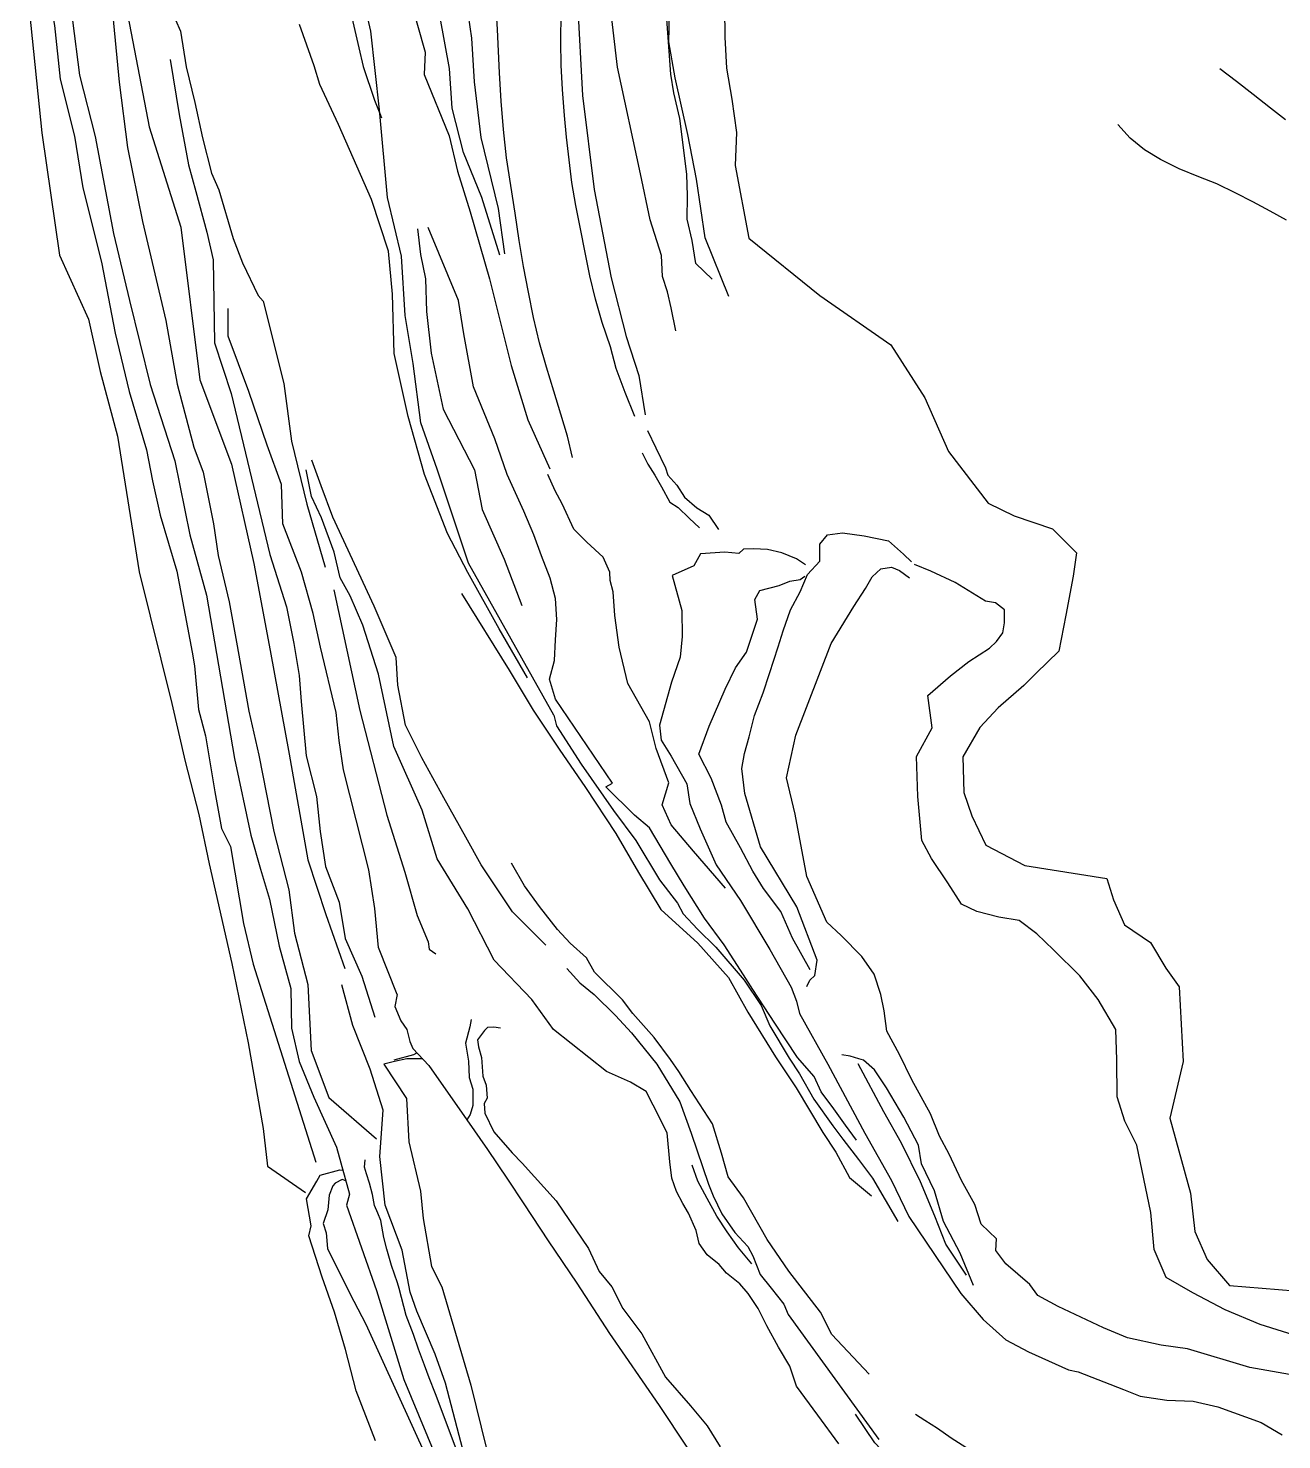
# Model space of a CAD drawing. Extents: x 73536 to 75854, y 478530 to 482386.
# Drawn here: x 73547.9 to 73895.9, y 478827.8 to 479219.6 of the extents above; entities that cross this region are included whole.
import ezdxf

# ---------------------------------------------------------------- set-up
doc = ezdxf.new("R2010")
doc.units = 0

msp = doc.modelspace()

# ---------------------------------------------------------------- linework, layer by layer
at = {"layer": 'TOPO_250913', "color": 30}
msp.add_line((73645.549, 479195.906, 1641.638), (73646.021, 479194.698, 1641.617), dxfattribs=at)
msp.add_line((73645.549, 479195.906, 1641.638), (73646.021, 479194.698, 1641.617), dxfattribs=at)
for points in [[(73650.737, 479659.645, 1642.89), (73640.558, 479634.712, 1641.714), (73635.119, 479605.969, 1643.443), (73630.736, 479581.926, 1643.689), (73624.138, 479546.977, 1644.597), (73622.296, 479530.895, 1643.564), (73619.836, 479503.357, 1643.56), (73617.63, 479487.427, 1641.79), (73616.716, 479454.431, 1641.901), (73615.58, 479431.978, 1643.246), (73612.328, 479400.643, 1642.82), (73611.282, 479373.282, 1643.09), (73614.222, 479358.073, 1640.861), (73614.548, 479345.508, 1640.715), (73616.987, 479327.777, 1641.22), (73618.178, 479306.072, 1642.602), (73618.969, 479293.34, 1643.501), (73622.048, 479284.307, 1643.165), (73630.375, 479253.805, 1642.272), (73634.404, 479237.075, 1642.546), (73639.651, 479214.156, 1641.423), (73640.906, 479208.941, 1642.122), (73644.074, 479199.675, 1641.702), (73645.549, 479195.906, 1641.638)], [(73727.71, 479135.639, 1590.959), (73726.361, 479141.976, 1593.661), (73725.378, 479146.39, 1593.837), (73724.014, 479150.716, 1593.365), (73723.664, 479156.537, 1593.583), (73720.535, 479166.417, 1593.993), (73717.836, 479179.208, 1594.747), (73711.502, 479208.806, 1594.954), (73709.234, 479227.856, 1594.838), (73708.743, 479248.929, 1595.175), (73707.111, 479266.396, 1595.309), (73705.529, 479276.658, 1598.082), (73702.16, 479296.522, 1597.016), (73699.528, 479321.202, 1594.412), (73698.787, 479339.944, 1592.53), (73699.25, 479364.782, 1590.407), (73699.467, 479379.271, 1589.078), (73700.121, 479397.345, 1586.145), (73704.15, 479413.4, 1583.75)], [(73561.352, 479385.586, 1670.816), (73560.69, 479360.35, 1669.372), (73561.41, 479355.98, 1669.136), (73563.2, 479344.35, 1668.141), (73566.434, 479278.217, 1668.905), (73572.332, 479239.944, 1668.712), (73581.5, 479192.277, 1668.004), (73590.304, 479164.389, 1667.846), (73595.5, 479121.964, 1668.557), (73604.321, 479098.593, 1668.932), (73610.491, 479071.033, 1666.277), (73615.028, 479046.845, 1666.58), (73620.313, 479018.067, 1666.948), (73625.483, 478988.79, 1667.322), (73630.56, 478973.56, 1668.584), (73635.769, 478958.557, 1668.758)], [(73553.706, 479301.513, 1684.305), (73547.92, 479288.31, 1684.494), (73547.9, 479271.15, 1684.752), (73550.01, 479252.953, 1685.87), (73551.607, 479240.069, 1685.992), (73555.169, 479220.377, 1685.142), (73556.81, 479205.47, 1685.091), (73560.74, 479189.66, 1685.422), (73563.088, 479175.313, 1686.251), (73568.259, 479154.627, 1686.076), (73572.047, 479134.998, 1685.095), (73575.938, 479118.806, 1686.191), (73580.747, 479102.603, 1685.93)], [(73702.927, 479278.074, 1598.095), (73702.342, 479265.554, 1599.328), (73701.605, 479257.778, 1599.708), (73702.114, 479238.701, 1601.477), (73700.401, 479226.655, 1602.099), (73701.749, 479200.916, 1604.526), (73705.058, 479174.827, 1607.46), (73709.71, 479150.338, 1609.537), (73713.861, 479134.07, 1609.821), (73717.405, 479123.165, 1610.408), (73719.148, 479112.239, 1609.364)], [(73716.282, 479111.828, 1610.668), (73713.627, 479118.521, 1610.038), (73711.158, 479125.102, 1609.423), (73709.574, 479131.192, 1608.872), (73707.277, 479137.911, 1608.25), (73705.408, 479144.435, 1607.656), (73703.838, 479150.841, 1607.078), (73702.482, 479157.329, 1606.498), (73701.206, 479163.895, 1605.913), (73699.93, 479170.423, 1605.33), (73698.841, 479176.779, 1604.766), (73698.041, 479183.08, 1604.21), (73697.305, 479189.32, 1603.66), (73696.765, 479195.359, 1603.129), (73696.242, 479202.608, 1602.493), (73695.848, 479209.37, 1601.9), (73695.756, 479215.853, 1601.332), (73695.877, 479223.991, 1600.619), (73696.175, 479230.319, 1600.065), (73696.985, 479235.905, 1599.571), (73698.614, 479241.008, 1599.102), (73700.286, 479245.989, 1598.642), (73701.55, 479251.575, 1598.14), (73701.766, 479253.899, 1597.936)], [(73580.344, 479247.907, 1654.484), (73582.841, 479237.877, 1653.4), (73585.992, 479228.334, 1652.516), (73590.149, 479218.786, 1651.365), (73591.768, 479208.917, 1650.454), (73594.172, 479199.024, 1649.793), (73596.291, 479189.157, 1648.954), (73598.795, 479179.416, 1648.21), (73600.826, 479174.75, 1648.745), (73604.808, 479161.25, 1648.552), (73607.343, 479154.457, 1646.544), (73611.717, 479145.447, 1645.714), (73613.1, 479143.833, 1645.826), (73618.841, 479120.99, 1642.371), (73620.997, 479105.008, 1641.343), (73625.279, 479087.522, 1641.221), (73630.304, 479069.984, 1641.283)], [(73558.21, 479237, 1684.739), (73562.12, 479206.62, 1684.337), (73566.49, 479189.58, 1684.778), (73571.54, 479162.58, 1685.037), (73575.99, 479143.99, 1685.028), (73581.71, 479120.71, 1684.356), (73588.57, 479099.55, 1684.133), (73592.73, 479078.98, 1683.867), (73597.35, 479062.22, 1684.206), (73605.19, 479016.92, 1684.964), (73609.68, 478995.59, 1684.406), (73612.4, 478986.17, 1684.139), (73614.85, 478977.8, 1684.161), (73617.55, 478964.75, 1684.647), (73620.8, 478953.06, 1685.097), (73621.026, 478942.008, 1684.94)], [(73741.107, 479233.297, 1565.035), (73741.251, 479217.124, 1564.968), (73741.77, 479208.562, 1564.97), (73743.216, 479199.878, 1565.084), (73744.504, 479190.633, 1565.095), (73744.184, 479181.493, 1564.917), (73747.909, 479161.372, 1564.867), (73767.65, 479145.447, 1565.816), (73787.388, 479131.748, 1565.113), (73796.85, 479116.961, 1564.852), (73803.413, 479102.064, 1565.58), (73814.406, 479087.776, 1566.499), (73821.661, 479084.26, 1566.515), (73832.271, 479080.617, 1565.216), (73838.936, 479073.997, 1565.007), (73837.957, 479067.542, 1564.991), (73835.928, 479056.703, 1564.723), (73834.054, 479046.692, 1564.732), (73827.707, 479040.573, 1565.266)], [(73571.1, 479225.79, 1669.741), (73573.13, 479204.6, 1669.778), (73575.47, 479186.5, 1669.774), (73579.65, 479165.92, 1669.59), (73586.117, 479138.497, 1670.611), (73589.21, 479120.826, 1671.144), (73593.83, 479103.32, 1670.097), (73596.47, 479096.414, 1671.463), (73599.37, 479081.99, 1669.961), (73600.666, 479073.241, 1670.201), (73603.68, 479060.36, 1670.019), (73605.728, 479049.147, 1670.721), (73609.179, 479030.064, 1670.377), (73611.896, 479017.797, 1670.342), (73616.06, 478996.589, 1671.579), (73620.209, 478980.434, 1671.571), (73621.845, 478968.41, 1671.731), (73625.564, 478954.187, 1674.142), (73626.486, 478935.843, 1673.455), (73631.325, 478922.733, 1673.785), (73644.585, 478911.326, 1674.971)], [(73693.844, 479028.893, 1631.034), (73670.113, 479071.093, 1635.284), (73661.47, 479097.216, 1637.975), (73656.916, 479110.048, 1639.15), (73654.776, 479126.56, 1640.732), (73652.513, 479139.867, 1640.473), (73651.524, 479156.293, 1642.093), (73647.641, 479172.631, 1641.86), (73645.456, 479196.935, 1640.922), (73642.974, 479218.745, 1640.46), (73641.4, 479225.618, 1640.999)], [(73653.611, 479228.706, 1610.58), (73658.113, 479212.94, 1610.449), (73657.842, 479206.78, 1610.345), (73664.735, 479189.748, 1610.257), (73667.101, 479179.893, 1610.214), (73670.597, 479168.661, 1610.451), (73676.003, 479150.067, 1612.539), (73681.94, 479125.954, 1610.819), (73686.625, 479110.867, 1612.075), (73692.682, 479097.319, 1611.484)], [(73680.198, 479156.993, 1608.398), (73678.414, 479169.604, 1606.877), (73673.626, 479189.3, 1605.211), (73671.828, 479204.698, 1604.462), (73671.012, 479216.884, 1603.196), (73669.678, 479226.297, 1601.591)], [(73699.02, 479100.468, 1613.765), (73697.63, 479106.402, 1613.239), (73695.784, 479112.458, 1612.692), (73693.842, 479118.873, 1612.113), (73691.754, 479125.474, 1611.515), (73689.83, 479132.272, 1610.904), (73688.137, 479139.261, 1610.283), (73686.751, 479146.327, 1609.661), (73685.435, 479153.429, 1609.037), (73684.155, 479160.71, 1608.398), (73683.05, 479168.287, 1607.662), (73681.86, 479175.975, 1606.914), (73680.692, 479183.673, 1606.165), (73679.873, 479191.528, 1605.406), (73679.172, 479199.379, 1604.648), (73678.71, 479207.248, 1603.89), (73678.431, 479213.232, 1603.314), (73678.184, 479219.247, 1602.736), (73677.83, 479225.295, 1602.153)], [(73742.403, 479145.128, 1577.505), (73735.828, 479161.465, 1579.243), (73733.4, 479177.746, 1579.128), (73730.979, 479190.129, 1580.153), (73727.52, 479205.805, 1579.305), (73725.753, 479215.866, 1579.096), (73726.026, 479227.457, 1580.433)], [(73548.25, 479223.98, 1692.717), (73551.7, 479190.6, 1692.83), (73556.593, 479156.64, 1692.528), (73564.617, 479138.805, 1692.826), (73567.857, 479124.281, 1692.632), (73572.647, 479106.398, 1692.351), (73578.653, 479068.696, 1692.433), (73587.802, 479032.131, 1692.7), (73591.471, 479016.062, 1693.361), (73595.3, 479001.36, 1694.204), (73598.17, 478987.61, 1694.276), (73604.45, 478960.02, 1695.084), (73609.003, 478937.967, 1693.909), (73613.163, 478914.209, 1693.613), (73614.349, 478903.708, 1693.346), (73624.86, 478896.405, 1693.651)], [(73678.823, 479156.633, 1609.444), (73673.861, 479172.634, 1611.609), (73668.709, 479185.119, 1611.297), (73665.627, 479197.41, 1611.616), (73664.895, 479208.419, 1610.735), (73662.243, 479222.597, 1610.492)], [(73737.754, 479149.928, 1580.311), (73733.228, 479154.311, 1580.112), (73732.249, 479160.695, 1580.104), (73730.873, 479166.594, 1580.148), (73730.902, 479173.036, 1580.429), (73730.776, 479179.106, 1580.246), (73728.764, 479194.556, 1580.541), (73727.104, 479201.644, 1580.48), (73726.302, 479206.899, 1580.489), (73724.992, 479224.748, 1580.409)], [(73686.544, 479039.279, 1632.373), (73678.629, 479052.89, 1634.236), (73669.916, 479068.561, 1635.859), (73664.296, 479079.35, 1637.142), (73657.933, 479095.748, 1638.676), (73653.334, 479111.848, 1640.99), (73649.459, 479129.342, 1642.953), (73649.031, 479145.755, 1644.943), (73647.951, 479157.699, 1646.388), (73643.203, 479172.038, 1647.839), (73634.025, 479192.871, 1649.696), (73628.856, 479203.949, 1651.047), (73627.29, 479209.189, 1650.798), (73623.207, 479220.646, 1652.35)], [(73587.266, 479210.967, 1656.132), (73589.843, 479195.635, 1655.514), (73592.404, 479181.708, 1654.95), (73594.424, 479174.259, 1654.88), (73597.509, 479162.973, 1654.503), (73599.266, 479155.28, 1654.4), (73599.59, 479132.31, 1655.37), (73604.205, 479118.227, 1655.196), (73614.928, 479073.47, 1656.699), (73619.59, 479058.94, 1655.79), (73621.598, 479048.808, 1655.672), (73623.131, 479039.949, 1655.554), (73623.688, 479032.699, 1655.55), (73625.082, 479017.643, 1655.543), (73627.931, 479006.367, 1655.541), (73628.913, 478996.64, 1655.264), (73630.441, 478986.93, 1655.299), (73634.227, 478977.043, 1655.336), (73635.91, 478966.946, 1655.372), (73640.538, 478956.428, 1655.413), (73644.114, 478945.069, 1655.456)], [(73896.933, 479194.216, 1562.255), (73892.806, 479197.411, 1562.751), (73887.979, 479201.246, 1563.22), (73883.326, 479204.803, 1563.569), (73878.682, 479208.294, 1563.896)], [(73897.183, 479166.361, 1560.728), (73892.716, 479168.823, 1561.186), (73887.858, 479171.39, 1561.717), (73883.115, 479173.809, 1562.258), (73877.905, 479176.441, 1562.906), (73872.858, 479178.337, 1563.311), (73867.441, 479180.558, 1563.727), (73862.242, 479183.193, 1564.173), (73857.766, 479185.881, 1564.515), (73853.807, 479189.093, 1564.723), (73850.387, 479192.879, 1564.819)], [(73655.966, 479163.95, 1626.911), (73656.786, 479156.8, 1626.774), (73658.151, 479150.07, 1627.12), (73658.468, 479140.985, 1627.425), (73659.778, 479129.417, 1627.447), (73663.141, 479113.886, 1626.818), (73671.755, 479097.042, 1628.597), (73673.936, 479086.004, 1626.876), (73680.061, 479072.215, 1629.154), (73684.97, 479059.335, 1629.192)], [(73685.469, 479085.545, 1625.005), (73680.887, 479095.739, 1624.29), (73677.423, 479105.633, 1625.948), (73671.49, 479120.05, 1624.922), (73668.864, 479134.771, 1624.154), (73667.338, 479143.989, 1625.16), (73658.913, 479164.316, 1625.858)], [(73650.336, 478951.401, 1654.585), (73645.171, 478964.455, 1655.16), (73644.145, 478975.238, 1655.173), (73642.461, 478986.011, 1655.298), (73635.405, 479013.737, 1654.65), (73634.188, 479021.89, 1655.105), (73633.418, 479029.635, 1654.185), (73629.041, 479047.755, 1653.446), (73627.05, 479057.131, 1654.496), (73623.755, 479068.629, 1654.987), (73618.628, 479082.066, 1654.349), (73618.242, 479092.922, 1655.09), (73614.233, 479103.83, 1653.738), (73609.165, 479118.754, 1653.64), (73603.405, 479134.143, 1653.394), (73603.444, 479141.799, 1652.736)], [(73650.336, 478951.401, 1654.585), (73645.171, 478964.455, 1655.16), (73644.145, 478975.238, 1655.173), (73642.461, 478986.011, 1655.298), (73635.405, 479013.737, 1654.65), (73634.188, 479021.89, 1655.105), (73633.418, 479029.635, 1654.185), (73629.041, 479047.755, 1653.446), (73627.05, 479057.131, 1654.496), (73623.755, 479068.629, 1654.987), (73618.628, 479082.066, 1654.349), (73618.242, 479092.922, 1655.09), (73614.233, 479103.83, 1653.738), (73609.165, 479118.754, 1653.64), (73603.405, 479134.143, 1653.394), (73603.444, 479141.799, 1652.736)], [(73719.821, 479107.898, 1614.458), (73722.115, 479103.092, 1614.08), (73724.82, 479097.58, 1614.025), (73725.458, 479095.544, 1613.727), (73728.007, 479092.794, 1614.238), (73730.134, 479089.428, 1613.936), (73733.51, 479086.44, 1613.896), (73736.864, 479084.452, 1613.764), (73739.523, 479080.415, 1614.216)], [(73580.747, 479102.603, 1685.93), (73582.412, 479093.953, 1686.359), (73584.517, 479084.446, 1686.09), (73589.2, 479068.877, 1685.352), (73593.405, 479046.414, 1684.903), (73594.102, 479042.568, 1685.023), (73595.16, 479030.5, 1685.061), (73597.13, 479023.18, 1685.106), (73599.74, 479007.59, 1685.389), (73601.52, 478997.42, 1685.447), (73604.03, 478992.41, 1685.413), (73607.64, 478971.11, 1685.297), (73610.337, 478959.806, 1687.841), (73627.728, 478904.87, 1687.393)], [(73718.301, 479101.719, 1611.68), (73719.902, 479098.591, 1611.645), (73721.886, 479095.54, 1611.609), (73723.716, 479092.26, 1611.572), (73726.005, 479088.065, 1611.525), (73728.355, 479086.561, 1611.462), (73731.421, 479083.64, 1611.365), (73734.266, 479080.936, 1611.471)], [(73772.899, 478826.644, 1640.368), (73767.14, 478834.568, 1639.527), (73761.193, 478842.641, 1640.634), (73759.36, 478848.184, 1640.505), (73756.231, 478853.505, 1640.7), (73752.918, 478859.345, 1639.859), (73750.514, 478864.218, 1639.612), (73747.744, 478868.4, 1638.686), (73745.48, 478871.014, 1639.214), (73741.783, 478873.997, 1639.444), (73739.736, 478876.383, 1640.028), (73736.389, 478879.129, 1639.366), (73734.205, 478882.286, 1639.136), (73733.296, 478885.892, 1638.735), (73731.24, 478890.684, 1638.127), (73729.667, 478893.306, 1637.602), (73727.897, 478896.716, 1638.289), (73726.607, 478900.374, 1640.14), (73726.065, 478904.935, 1640.027), (73725.312, 478912.986, 1639.623), (73721.428, 478920.646, 1639.675), (73719.433, 478924.418, 1640.571), (73715.111, 478927, 1642.57), (73708.418, 478929.995, 1645.628), (73693.733, 478941.61, 1642.821), (73687.733, 478950.024, 1643.381), (73677.268, 478960.934, 1640.799), (73669.964, 478975.117, 1640.658), (73661.392, 478989.064, 1639.518), (73657.239, 479002.573, 1640.33), (73649.432, 479020.253, 1640.05), (73645.136, 479040.277, 1640.788), (73640.773, 479053.867, 1640.953), (73637.27, 479062.022, 1641.313), (73634.525, 479067.049, 1640.789), (73632.822, 479074.135, 1641.142), (73629.31, 479083.694, 1641.408), (73626.561, 479089.654, 1641.029), (73625.041, 479097.054, 1640.702)], [(73772.899, 478826.644, 1640.368), (73767.14, 478834.568, 1639.527), (73761.193, 478842.641, 1640.634), (73759.36, 478848.184, 1640.505), (73756.231, 478853.505, 1640.7), (73752.918, 478859.345, 1639.859), (73750.514, 478864.218, 1639.612), (73747.744, 478868.4, 1638.686), (73745.48, 478871.014, 1639.214), (73741.783, 478873.997, 1639.444), (73739.736, 478876.383, 1640.028), (73736.389, 478879.129, 1639.366), (73734.205, 478882.286, 1639.136), (73733.296, 478885.892, 1638.735), (73731.24, 478890.684, 1638.127), (73729.667, 478893.306, 1637.602), (73727.897, 478896.716, 1638.289), (73726.607, 478900.374, 1640.14), (73726.065, 478904.935, 1640.027), (73725.312, 478912.986, 1639.623), (73721.428, 478920.646, 1639.675), (73719.433, 478924.418, 1640.571), (73715.111, 478927, 1642.57), (73708.418, 478929.995, 1645.628), (73693.733, 478941.61, 1642.821), (73687.733, 478950.024, 1643.381), (73677.268, 478960.934, 1640.799), (73669.964, 478975.117, 1640.658), (73661.392, 478989.064, 1639.518), (73657.239, 479002.573, 1640.33), (73649.432, 479020.253, 1640.05), (73645.136, 479040.277, 1640.788), (73640.773, 479053.867, 1640.953), (73637.27, 479062.022, 1641.313), (73634.525, 479067.049, 1640.789), (73632.822, 479074.135, 1641.142), (73629.31, 479083.694, 1641.408), (73626.561, 479089.654, 1641.029), (73625.041, 479097.054, 1640.702)], [(73772.899, 478826.644, 1640.368), (73767.14, 478834.568, 1639.527), (73761.193, 478842.641, 1640.634), (73759.36, 478848.184, 1640.505), (73756.231, 478853.505, 1640.7), (73752.918, 478859.345, 1639.859), (73750.514, 478864.218, 1639.612), (73747.744, 478868.4, 1638.686), (73745.48, 478871.014, 1639.214), (73741.783, 478873.997, 1639.444), (73739.736, 478876.383, 1640.028), (73736.389, 478879.129, 1639.366), (73734.205, 478882.286, 1639.136), (73733.296, 478885.892, 1638.735), (73731.24, 478890.684, 1638.127), (73729.667, 478893.306, 1637.602), (73727.897, 478896.716, 1638.289), (73726.607, 478900.374, 1640.14), (73726.065, 478904.935, 1640.027), (73725.312, 478912.986, 1639.623), (73721.428, 478920.646, 1639.675), (73719.433, 478924.418, 1640.571), (73715.111, 478927, 1642.57), (73708.418, 478929.995, 1645.628), (73693.733, 478941.61, 1642.821), (73687.733, 478950.024, 1643.381), (73677.268, 478960.934, 1640.799), (73669.964, 478975.117, 1640.658), (73661.392, 478989.064, 1639.518), (73657.239, 479002.573, 1640.33), (73649.432, 479020.253, 1640.05), (73645.136, 479040.277, 1640.788), (73640.773, 479053.867, 1640.953), (73637.27, 479062.022, 1641.313), (73634.525, 479067.049, 1640.789), (73632.822, 479074.135, 1641.142), (73629.31, 479083.694, 1641.408), (73626.561, 479089.654, 1641.029), (73625.041, 479097.054, 1640.702)], [(73772.899, 478826.644, 1640.368), (73767.14, 478834.568, 1639.527), (73761.193, 478842.641, 1640.634), (73759.36, 478848.184, 1640.505), (73756.231, 478853.505, 1640.7), (73752.918, 478859.345, 1639.859), (73750.514, 478864.218, 1639.612), (73747.744, 478868.4, 1638.686), (73745.48, 478871.014, 1639.214), (73741.783, 478873.997, 1639.444), (73739.736, 478876.383, 1640.028), (73736.389, 478879.129, 1639.366), (73734.205, 478882.286, 1639.136), (73733.296, 478885.892, 1638.735), (73731.24, 478890.684, 1638.127), (73729.667, 478893.306, 1637.602), (73727.897, 478896.716, 1638.289), (73726.607, 478900.374, 1640.14), (73726.065, 478904.935, 1640.027), (73725.312, 478912.986, 1639.623), (73721.428, 478920.646, 1639.675), (73719.433, 478924.418, 1640.571), (73715.111, 478927, 1642.57), (73708.418, 478929.995, 1645.628), (73693.733, 478941.61, 1642.821), (73687.733, 478950.024, 1643.381), (73677.268, 478960.934, 1640.799), (73669.964, 478975.117, 1640.658), (73661.392, 478989.064, 1639.518), (73657.239, 479002.573, 1640.33), (73649.432, 479020.253, 1640.05), (73645.136, 479040.277, 1640.788), (73640.773, 479053.867, 1640.953), (73637.27, 479062.022, 1641.313), (73634.525, 479067.049, 1640.789), (73632.822, 479074.135, 1641.142), (73629.31, 479083.694, 1641.408), (73626.561, 479089.654, 1641.029), (73625.041, 479097.054, 1640.702)], [(73691.594, 478965.073, 1627.595), (73682.34, 478974.293, 1628.018), (73673.661, 478987.363, 1629.232), (73669.41, 478995.046, 1629.58), (73663.275, 479005.998, 1629.93), (73657.202, 479017.038, 1630.97), (73652.603, 479026.116, 1632.017), (73650.481, 479037.236, 1633.058), (73650.01, 479044.933, 1633.339), (73643.912, 479059.175, 1634.716), (73632.431, 479083.887, 1637.738), (73629.223, 479092.56, 1638.709), (73626.643, 479099.667, 1639.287)], [(73691.594, 478965.073, 1627.595), (73682.34, 478974.293, 1628.018), (73673.661, 478987.363, 1629.232), (73669.41, 478995.046, 1629.58), (73663.275, 479005.998, 1629.93), (73657.202, 479017.038, 1630.97), (73652.603, 479026.116, 1632.017), (73650.481, 479037.236, 1633.058), (73650.01, 479044.933, 1633.339), (73643.912, 479059.175, 1634.716), (73632.431, 479083.887, 1637.738), (73629.223, 479092.56, 1638.709), (73626.643, 479099.667, 1639.287)], [(73691.594, 478965.073, 1627.595), (73682.34, 478974.293, 1628.018), (73673.661, 478987.363, 1629.232), (73669.41, 478995.046, 1629.58), (73663.275, 479005.998, 1629.93), (73657.202, 479017.038, 1630.97), (73652.603, 479026.116, 1632.017), (73650.481, 479037.236, 1633.058), (73650.01, 479044.933, 1633.339), (73643.912, 479059.175, 1634.716), (73632.431, 479083.887, 1637.738), (73629.223, 479092.56, 1638.709), (73626.643, 479099.667, 1639.287)], [(73691.594, 478965.073, 1627.595), (73682.34, 478974.293, 1628.018), (73673.661, 478987.363, 1629.232), (73669.41, 478995.046, 1629.58), (73663.275, 479005.998, 1629.93), (73657.202, 479017.038, 1630.97), (73652.603, 479026.116, 1632.017), (73650.481, 479037.236, 1633.058), (73650.01, 479044.933, 1633.339), (73643.912, 479059.175, 1634.716), (73632.431, 479083.887, 1637.738), (73629.223, 479092.56, 1638.709), (73626.643, 479099.667, 1639.287)], [(73741.467, 478980.877, 1612.064), (73732.619, 478991.194, 1612.459), (73726.433, 478998.458, 1613.053), (73723.869, 479003.974, 1612.634), (73725.735, 479010.099, 1612.714), (73722.235, 479019.613, 1612.002), (73720.411, 479027.057, 1611.485), (73714.353, 479037.676, 1608.995), (73711.935, 479047.813, 1608.441), (73710.799, 479056.599, 1609.134), (73710.29, 479063.188, 1609.273), (73709.442, 479066.294, 1609.731), (73709.351, 479068.607, 1609.907), (73707.476, 479072.738, 1611.617), (73703.02, 479076.909, 1611.964), (73699.347, 479080.503, 1611.823), (73696.122, 479087.54, 1611.641), (73694.148, 479091.155, 1611.783), (73692.13, 479095.753, 1611.575)], [(73777.851, 478910.948, 1615.573), (73774.797, 478915.12, 1615.782), (73771.523, 478919.668, 1616.774), (73768.032, 478924.314, 1617.065), (73766.089, 478928.573, 1617.747), (73761.459, 478933.843, 1619.674), (73755.212, 478943.426, 1621.028), (73749.111, 478952.786, 1622.35), (73746.475, 478956.832, 1622.922), (73741.07, 478965.124, 1624.093), (73735.644, 478972.595, 1622.287), (73730.03, 478981.53, 1621.605), (73726.323, 478987.68, 1624.157), (73720.394, 478997.645, 1626.87), (73716.241, 479001.175, 1626.835), (73708.261, 479009.043, 1626.614), (73710.11, 479010.05, 1629.777), (73694.261, 479033.391, 1629.796), (73692.652, 479038.919, 1627.939), (73693.96, 479044.093, 1625.937), (73694.321, 479049.857, 1624.989), (73694.652, 479055.474, 1624.776), (73694.302, 479061.294, 1625.545), (73692.773, 479066.934, 1626.21), (73690.369, 479073.144, 1625.769), (73688.259, 479078.971, 1625.663), (73685.469, 479085.545, 1625.005)], [(73764.092, 478953.605, 1594.899), (73764.893, 478955.303, 1594.409), (73766.312, 478956.682, 1593.884), (73766.892, 478960.873, 1592.976), (73761.322, 478975.667, 1595), (73751.21, 478992.396, 1593.873), (73746.88, 479007.148, 1594.382), (73746.023, 479014.131, 1594.538), (73746.796, 479018.313, 1594.537), (73748.024, 479022.936, 1594.408), (73749.498, 479028.793, 1594.554), (73751.937, 479035.123, 1594.662), (73753.734, 479040.471, 1594.592), (73756.078, 479047.841, 1594.411), (73757.525, 479052.338, 1594.42), (73759.53, 479058.129, 1594.671), (73762.171, 479063.12, 1594.986), (73764.205, 479067.928, 1594.948), (73767.641, 479071.66, 1595.233), (73767.648, 479076.366, 1592.469), (73769.825, 479079.013, 1591.233), (73773.992, 479079.497, 1588.938), (73779.929, 479078.714, 1585.924), (73786.735, 479077.314, 1582.96), (73790.936, 479073.625, 1580.85), (73793.156, 479071.478, 1579.612)], [(73763.644, 479070.651, 1596.906), (73761.209, 479072.291, 1598.878), (73757.129, 479074.011, 1601.876), (73753.134, 479074.911, 1604.723), (73749.268, 479075.068, 1607.688), (73746.51, 479074.955, 1608.745), (73745.163, 479073.775, 1608.73), (73741.331, 479074.123, 1608.18), (73734.499, 479073.695, 1606.8), (73732.712, 479070.411, 1606.64), (73726.658, 479067.692, 1604.973), (73729.322, 479057.972, 1607.29), (73729.426, 479050.742, 1606.063), (73728.925, 479045.005, 1605.738), (73726.479, 479038.091, 1606.517), (73723.174, 479026.174, 1607.723), (73723.649, 479022.002, 1609.087), (73726.409, 479017.535, 1610.682), (73730.731, 479009.884, 1610.873), (73731.567, 479004.397, 1611.605), (73734.473, 478997.336, 1611.972), (73738.907, 478987.322, 1611.453), (73745.625, 478977.47, 1611.205), (73753.767, 478963.848, 1611.311), (73759.721, 478953.381, 1611.732), (73761.155, 478949.515, 1612.517), (73762.027, 478946.131, 1613.207), (73769.856, 478932.061, 1610.852), (73780.192, 478912.86, 1611.612), (73787.522, 478899.7, 1611.896), (73792.406, 478889.712, 1611.486), (73806.795, 478868.338, 1609.567), (73812.991, 478861.169, 1609.885), (73819.332, 478855.486, 1607.467), (73825.586, 478852.176, 1605.656), (73836.709, 478847.189, 1606.15), (73839.39, 478846.596, 1606.127), (73851.968, 478841.718, 1604.247), (73856.567, 478839.85, 1603.773), (73863.989, 478838.759, 1603.137), (73871.317, 478838.494, 1602.872), (73878.129, 478836.935, 1601.867), (73890.18, 478832.555, 1601.035), (73896.002, 478829.131, 1598.81)], [(73901.197, 478845.294, 1579.814), (73887.039, 478847.855, 1579.922), (73869.719, 478852.964, 1579.707), (73862.389, 478854.004, 1580.081), (73853.038, 478856.086, 1580.183), (73846.425, 478858.843, 1581.948), (73833.792, 478864.724, 1580.157), (73828.188, 478867.821, 1581.869), (73825.978, 478870.906, 1581.851), (73819.273, 478876.597, 1580.342), (73816.564, 478880.295, 1580.297), (73816.687, 478883.576, 1581.893), (73812.417, 478887.658, 1580.337), (73810.677, 478893.049, 1581.855), (73807.012, 478899.713, 1580.793), (73803.59, 478907.065, 1580.813), (73800.929, 478912.064, 1580.518), (73798.358, 478918.248, 1580.518), (73793.249, 478927.641, 1580.02), (73789.769, 478934.682, 1580.081), (73786.281, 478941.197, 1580.523), (73785.553, 478946.793, 1580.553), (73784.631, 478951.405, 1580.713), (73782.725, 478957.012, 1580.224), (73779.322, 478961.89, 1580.09), (73773.556, 478967.701, 1580.16), (73769.594, 478971.414, 1580.497), (73764.059, 478984.12, 1580.662), (73760.82, 479001.398, 1579.81), (73758.398, 479011.522, 1579.821), (73761.003, 479023.338, 1579.591), (73770.778, 479048.807, 1580.011), (73777.072, 479059.105, 1579.985), (73780.358, 479064.054, 1580.202), (73782.19, 479067.299, 1580.19), (73784.593, 479069.522, 1580.204), (73787.571, 479069.951, 1580.215), (73789.779, 479069.062, 1580.184), (73792.55, 479067.055, 1580.274)], [(73903.801, 478855.41, 1579.79), (73889.921, 478859.791, 1579.463), (73880.215, 478863.786, 1573.826), (73871.196, 478868.518, 1574.71), (73863.805, 478872.797, 1577.458), (73860.504, 478880.589, 1576.777), (73859.548, 478890.841, 1574.678), (73855.638, 478909.578, 1577.275), (73852.333, 478916.199, 1581.403), (73850.237, 478922.993, 1580.892), (73850.105, 478933.2, 1580.235), (73849.873, 478941.658, 1578.501), (73844.922, 478949.987, 1580.452), (73839.837, 478956.548, 1581.779), (73832.574, 478963.805, 1583.687), (73827.873, 478968.197, 1582.142), (73823.046, 478971.931, 1580.408), (73817.329, 478972.87, 1581.103), (73811.287, 478974.367, 1582.125), (73806.969, 478976.486, 1581.976), (73803.174, 478982.329, 1581.02), (73798.682, 478989.133, 1581.089), (73796.001, 478994.158, 1580.697), (73794.835, 479006.296, 1581.353), (73794.461, 479017.401, 1579.821), (73798.856, 479025.351, 1582.678), (73797.682, 479034.361, 1579.035), (73803.915, 479039.801, 1577.193), (73809.054, 479043.853, 1576.306), (73814.781, 479047.54, 1575.983), (73816.728, 479049.373, 1574.944), (73818.449, 479051.763, 1574.817), (73818.971, 479054.544, 1573.9), (73818.933, 479058.188, 1573.803), (73816.405, 479060.058, 1575.392), (73813.624, 479060.578, 1576.048), (73805.238, 479065.744, 1577.264), (73798.436, 479068.895, 1577.504), (73793.948, 479070.77, 1579.071)], [(73764.946, 478958.171, 1595.214), (73760.107, 478966.977, 1594.926), (73756.852, 478974.444, 1595.383), (73752.034, 478980.84, 1594.752), (73749.067, 478985.602, 1595.124), (73745.641, 478992.08, 1596.112), (73741.693, 478999.211, 1596.444), (73740.411, 479003.887, 1595.919), (73737.51, 479011.447, 1596.061), (73734.038, 479018.13, 1596.3), (73736.967, 479025.867, 1595.275), (73741.393, 479036.144, 1595.368), (73744.287, 479042.079, 1595.357), (73747.329, 479046.425, 1596.081), (73750.348, 479055.604, 1596.224), (73749.666, 479061.018, 1595.574), (73750.99, 479063.519, 1595.656), (73756.357, 479064.938, 1595.849), (73759.319, 479066.082, 1595.583), (73762.219, 479066.589, 1595.495), (73763.508, 479067.471, 1595.394)], [(73632.768, 479063.719, 1641.406), (73639.963, 479030.195, 1640.841), (73647.444, 479001.184, 1640.984), (73652.492, 478985.285, 1640.855), (73655.889, 478973.345, 1641.055), (73658.899, 478965.988, 1641.183), (73659.233, 478963.981, 1641.216), (73661.073, 478962.643, 1641.184)], [(73668.195, 479062.678, 1634.9), (73681.434, 479041.415, 1632.327), (73688.08, 479030.338, 1631.003), (73695.33, 479019.464, 1629.655), (73702.58, 479008.79, 1628.323), (73711.038, 478996.102, 1626.75), (73717.281, 478985.227, 1625.469), (73723.524, 478974.957, 1624.237), (73733.836, 478965.619, 1622.806), (73742.306, 478956.052, 1621.48), (73747.638, 478946.484, 1620.364), (73755.323, 478934.094, 1618.867), (73761.127, 478925.468, 1617.794), (73768.498, 478913.077, 1616.317), (73772.106, 478907.588, 1615.64), (73775.87, 478900.53, 1614.828), (73781.987, 478895.511, 1614.021)], [(73668.195, 479062.678, 1634.9), (73681.434, 479041.415, 1632.327), (73688.08, 479030.338, 1631.003), (73695.33, 479019.464, 1629.655), (73702.58, 479008.79, 1628.323), (73711.038, 478996.102, 1626.75), (73717.281, 478985.227, 1625.469), (73723.524, 478974.957, 1624.237), (73733.836, 478965.619, 1622.806), (73742.306, 478956.052, 1621.48), (73747.638, 478946.484, 1620.364), (73755.323, 478934.094, 1618.867), (73761.127, 478925.468, 1617.794), (73768.498, 478913.077, 1616.317), (73772.106, 478907.588, 1615.64), (73775.87, 478900.53, 1614.828), (73781.987, 478895.511, 1614.021)], [(73827.707, 479040.573, 1565.266), (73824.272, 479037.117, 1565.87), (73817.219, 479030.985, 1566.028), (73812.04, 479025.468, 1566.04), (73807.329, 479017.326, 1565.919), (73807.607, 479007.398, 1564.924), (73809.841, 479000.992, 1564.919), (73813.776, 478992.858, 1565.589), (73824.552, 478987.176, 1564.952), (73847.377, 478983.613, 1564.883), (73849.233, 478977.61, 1564.14), (73852.206, 478970.72, 1564.2), (73859.434, 478965.845, 1565.432), (73863.717, 478958.706, 1565.64), (73867.428, 478953.497, 1565.244), (73868.522, 478932.765, 1565.207), (73864.876, 478917.01, 1564.717), (73870.581, 478896.229, 1565.027), (73871.727, 478885.616, 1566.349), (73875.204, 478877.787, 1566.071), (73881.353, 478870.582, 1565.654), (73904.054, 478868.733, 1564.058)], [(73693.844, 479028.893, 1631.034), (73694.559, 479025.992, 1630.546), (73701.447, 479015.285, 1628.386), (73710.414, 479002.464, 1628.38), (73716.557, 478994.12, 1627.88), (73723.177, 478983.158, 1627.26), (73728.136, 478976.697, 1626.406), (73729.707, 478973.721, 1625.19), (73733.675, 478969.482, 1624.836), (73738.77, 478964.487, 1624.391), (73746.671, 478955.351, 1623.968), (73751.335, 478948.339, 1622.828), (73753.804, 478942.676, 1622.189), (73759.113, 478933.691, 1621.2), (73762.04, 478929.391, 1620.501), (73766.001, 478922.317, 1619.484), (73771.232, 478914.932, 1618.592), (73774.09, 478911.244, 1618.207), (73778.439, 478905.533, 1617.548), (73782.309, 478900.357, 1616.918), (73789.274, 478888.368, 1614.539)], [(73781.399, 478845.999, 1611.514), (73771.042, 478856.942, 1612.549), (73767.831, 478863.196, 1613.137), (73759.072, 478874.54, 1614.818), (73753.005, 478883.36, 1615.529), (73746.474, 478894.958, 1616.413), (73742.194, 478900.727, 1617.198), (73740.384, 478907.339, 1618.805), (73737.87, 478915.43, 1618.628), (73731.881, 478924.762, 1619.9), (73728.487, 478929.989, 1620.612), (73726.244, 478933.308, 1621.062), (73721.698, 478939.42, 1622.237), (73715.79, 478946.124, 1622.829), (73712.885, 478949.916, 1623.176), (73705.113, 478957.594, 1624.592), (73702.863, 478961.525, 1624.625), (73698.384, 478965.632, 1625.279), (73694.835, 478969.401, 1625.945), (73689.851, 478975.816, 1626.835), (73685.682, 478981.517, 1627.434), (73682.049, 478987.791, 1627.919)], [(73697.443, 478958.61, 1629.107), (73701.022, 478954.64, 1628.559), (73705.057, 478951.398, 1628.073), (73710.898, 478945.568, 1626.843), (73715.354, 478940.74, 1626.726), (73722.44, 478931.997, 1625.652), (73728.812, 478921.527, 1625.456), (73731.956, 478912.883, 1625.536), (73736.791, 478898.74, 1625.351), (73738.068, 478895.502, 1625.307), (73740.427, 478890.496, 1625.062), (73744.077, 478885.287, 1624.399), (73747.678, 478881.376, 1624.986), (73749.037, 478878.777, 1624.894), (73751.087, 478873.668, 1624.904), (73754.151, 478869.817, 1624.941), (73757.641, 478865.384, 1623.188), (73758.844, 478862.519, 1622.779), (73784.064, 478827.879, 1624.785)], [(73697.443, 478958.61, 1629.107), (73701.022, 478954.64, 1628.559), (73705.057, 478951.398, 1628.073), (73710.898, 478945.568, 1626.843), (73715.354, 478940.74, 1626.726), (73722.44, 478931.997, 1625.652), (73728.812, 478921.527, 1625.456), (73731.956, 478912.883, 1625.536), (73736.791, 478898.74, 1625.351), (73738.068, 478895.502, 1625.307), (73740.427, 478890.496, 1625.062), (73744.077, 478885.287, 1624.399), (73747.678, 478881.376, 1624.986), (73749.037, 478878.777, 1624.894), (73751.087, 478873.668, 1624.904), (73754.151, 478869.817, 1624.941), (73757.641, 478865.384, 1623.188), (73758.844, 478862.519, 1622.779), (73784.064, 478827.879, 1624.785)], [(73697.443, 478958.61, 1629.107), (73701.022, 478954.64, 1628.559), (73705.057, 478951.398, 1628.073), (73710.898, 478945.568, 1626.843), (73715.354, 478940.74, 1626.726), (73722.44, 478931.997, 1625.652), (73728.812, 478921.527, 1625.456), (73731.956, 478912.883, 1625.536), (73736.791, 478898.74, 1625.351), (73738.068, 478895.502, 1625.307), (73740.427, 478890.496, 1625.062), (73744.077, 478885.287, 1624.399), (73747.678, 478881.376, 1624.986), (73749.037, 478878.777, 1624.894), (73751.087, 478873.668, 1624.904), (73754.151, 478869.817, 1624.941), (73757.641, 478865.384, 1623.188), (73758.844, 478862.519, 1622.779), (73784.064, 478827.879, 1624.785)], [(73697.443, 478958.61, 1629.107), (73701.022, 478954.64, 1628.559), (73705.057, 478951.398, 1628.073), (73710.898, 478945.568, 1626.843), (73715.354, 478940.74, 1626.726), (73722.44, 478931.997, 1625.652), (73728.812, 478921.527, 1625.456), (73731.956, 478912.883, 1625.536), (73736.791, 478898.74, 1625.351), (73738.068, 478895.502, 1625.307), (73740.427, 478890.496, 1625.062), (73744.077, 478885.287, 1624.399), (73747.678, 478881.376, 1624.986), (73749.037, 478878.777, 1624.894), (73751.087, 478873.668, 1624.904), (73754.151, 478869.817, 1624.941), (73757.641, 478865.384, 1623.188), (73758.844, 478862.519, 1622.779), (73784.064, 478827.879, 1624.785)], [(73904.073, 478707.855, 1672.73), (73892.706, 478711.076, 1672.552), (73882.79, 478715.413, 1670.533), (73860.44, 478720.714, 1670.995), (73820.502, 478728.099, 1670.121), (73792.328, 478733.464, 1670.19), (73779.773, 478739.411, 1669.914), (73770.703, 478743.808, 1669.51), (73735.286, 478754.824, 1669.674), (73701.534, 478763.408, 1670.21), (73688.034, 478774.686, 1669.567), (73676.709, 478801.371, 1669.88), (73669.144, 478822.96, 1670.061), (73663.715, 478843.479, 1669.986), (73660.83, 478851.551, 1670.054), (73655.786, 478863.435, 1669.931), (73653.964, 478868.719, 1670.158), (73651.704, 478880.375, 1670.901), (73646.995, 478892.92, 1671.211), (73645.553, 478906.37, 1670.91), (73646.471, 478919.222, 1670.01), (73642.849, 478930.626, 1669.892), (73638.031, 478942.752, 1669.592), (73634.972, 478954.072, 1669.892)], [(73650.336, 478951.401, 1654.585), (73649.699, 478948.008, 1655.347), (73651.312, 478944.081, 1655.282), (73652.966, 478941.677, 1654.719), (73653.851, 478938.302, 1654.459), (73654.69, 478936.388, 1654.913), (73659.137, 478931.688, 1655.785), (73669.668, 478916.554, 1655.889), (73675.369, 478908.333, 1655.533), (73680.928, 478900.108, 1655.645), (73685.517, 478893.218, 1655.663), (73692.252, 478883.029, 1655.695), (73700.244, 478871.223, 1655.519), (73709.308, 478857.297, 1655.764), (73713.66, 478850.928, 1655.566), (73723.057, 478837.24, 1655.728), (73730.731, 478825.725, 1655.652)], [(73670.884, 478944.383, 1644.622), (73670.46, 478942.349, 1645.177), (73669.317, 478937.9, 1645.535), (73670.174, 478932.873, 1645.047), (73670.283, 478928.305, 1644.81), (73671.347, 478925.132, 1645.291), (73671.301, 478922.665, 1645.531), (73671.301, 478920.532, 1645.737), (73670.57, 478918.032, 1645.992), (73669.668, 478916.554, 1646.152)], [(73621.026, 478942.008, 1684.94), (73623.097, 478932.812, 1684.886), (73627.185, 478922.865, 1684.88), (73633.462, 478909.022, 1684.686), (73637.089, 478895.948, 1684.54), (73636.297, 478892.903, 1684.435), (73644.626, 478869.181, 1684.961), (73652.203, 478844.523, 1684.818), (73662.854, 478818.887, 1684.603)], [(73679.039, 478942.066, 1641.564), (73677.128, 478942.279, 1641.548), (73675.42, 478942.249, 1641.535), (73674.588, 478941.403, 1641.534), (73672.624, 478938.758, 1641.538), (73672.945, 478936.841, 1641.554), (73673.774, 478933.918, 1641.738), (73674.066, 478928.67, 1641.892), (73674.987, 478926.211, 1641.82), (73675.306, 478922.625, 1642.019), (73674.486, 478921.099, 1642.114), (73674.633, 478918.438, 1642.192), (73677.205, 478913.225, 1642.173), (73682.297, 478907.389, 1642.025), (73685.014, 478904.533, 1641.334), (73694.461, 478894.106, 1641.296), (73703.438, 478880.866, 1640.919), (73706.45, 478874.491, 1640.962), (73709.891, 478870.201, 1640.999), (73713.016, 478864.162, 1641.041), (73718.246, 478857.134, 1641.528), (73724.842, 478845.099, 1641.746), (73731.766, 478837.207, 1641.766), (73736.346, 478831.605, 1641.753), (73739.977, 478825.774, 1641.821)], [(73657.406, 478933.517, 1656.636), (73652.984, 478933.531, 1656.662), (73649.569, 478932.799, 1656.958), (73646.624, 478932.029, 1656.613), (73652.922, 478922.454, 1656.552), (73653.536, 478910.483, 1656.889), (73656.799, 478896.788, 1656.787), (73657.574, 478889.221, 1656.469), (73659.86, 478875.818, 1656.012), (73662.683, 478870.217, 1656.018), (73670.81, 478842.955, 1656.753), (73675.13, 478825.28, 1656.739)], [(73649.528, 478933.229, 1657.303), (73654.936, 478934.686, 1657.161), (73655.8, 478935.216, 1657.258)], [(73649.528, 478933.229, 1657.303), (73654.936, 478934.686, 1657.161), (73655.8, 478935.216, 1657.258)], [(73649.528, 478933.229, 1657.303), (73654.936, 478934.686, 1657.161), (73655.8, 478935.216, 1657.258)], [(73649.528, 478933.229, 1657.303), (73654.936, 478934.686, 1657.161), (73655.8, 478935.216, 1657.258)], [(73649.528, 478933.229, 1657.303), (73654.936, 478934.686, 1657.161), (73655.8, 478935.216, 1657.258)], [(73649.528, 478933.229, 1657.303), (73654.936, 478934.686, 1657.161), (73655.8, 478935.216, 1657.258)], [(73649.528, 478933.229, 1657.303), (73654.936, 478934.686, 1657.161), (73655.8, 478935.216, 1657.258)], [(73649.528, 478933.229, 1657.303), (73654.936, 478934.686, 1657.161), (73655.8, 478935.216, 1657.258)], [(73649.528, 478933.229, 1657.303), (73654.936, 478934.686, 1657.161), (73655.8, 478935.216, 1657.258)], [(73649.528, 478933.229, 1657.303), (73654.936, 478934.686, 1657.161), (73655.8, 478935.216, 1657.258)], [(73649.528, 478933.229, 1657.303), (73654.936, 478934.686, 1657.161), (73655.8, 478935.216, 1657.258)], [(73649.528, 478933.229, 1657.303), (73654.936, 478934.686, 1657.161), (73655.8, 478935.216, 1657.258)], [(73649.528, 478933.229, 1657.303), (73654.936, 478934.686, 1657.161), (73655.8, 478935.216, 1657.258)], [(73649.528, 478933.229, 1657.303), (73654.936, 478934.686, 1657.161), (73655.8, 478935.216, 1657.258)], [(73649.528, 478933.229, 1657.303), (73654.936, 478934.686, 1657.161), (73655.8, 478935.216, 1657.258)], [(73649.528, 478933.229, 1657.303), (73654.936, 478934.686, 1657.161), (73655.8, 478935.216, 1657.258)], [(73810.359, 478870.601, 1594.512), (73806.67, 478879.531, 1593.838), (73802.009, 478888.327, 1593.721), (73799.515, 478896.873, 1593.48), (73795.875, 478904.332, 1593.465), (73795.012, 478909.52, 1594.04), (73791, 478917.284, 1593.969), (73786.155, 478925.426, 1593.859), (73782.88, 478930.456, 1593.846), (73779.742, 478933.155, 1593.147), (73778.49, 478933.509, 1594.101), (73776.064, 478934.273, 1595.188), (73773.784, 478934.64, 1596.259)], [(73808.4, 478873.462, 1595.315), (73802.652, 478882.098, 1595.404), (73799.63, 478889.811, 1595.706), (73795.658, 478899.336, 1595.33), (73790.299, 478910.085, 1594.934), (73785.389, 478918.842, 1594.704), (73778.277, 478932.151, 1595.562)], [(73668.962, 478819.304, 1670.063), (73660.944, 478840.516, 1670.384), (73659.224, 478844.984, 1670.405), (73657.947, 478848.43, 1670.421), (73656.202, 478852.898, 1670.442), (73654.841, 478856.941, 1670.46), (73652.853, 478862.218, 1670.485), (73650.921, 478869.758, 1670.555), (73650.452, 478871.29, 1670.57), (73648.708, 478876.141, 1670.616), (73647.431, 478880.695, 1670.659), (73646.665, 478883.929, 1670.688), (73645.763, 478888.675, 1670.732), (73644.928, 478890.652, 1670.771), (73644.035, 478892.779, 1670.813), (73643.481, 478895.843, 1670.877), (73642.673, 478899.035, 1670.943), (73641.822, 478901.545, 1670.994), (73641.226, 478903.46, 1671.033), (73641.439, 478905.46, 1671.077)], [(73748.821, 478876.637, 1624.988), (73745.075, 478881.05, 1625.35), (73741.927, 478885.453, 1625.292), (73739.071, 478889.837, 1625.018), (73736.393, 478894.694, 1625.246), (73733.811, 478899.572, 1625.386), (73732.213, 478903.97, 1625.454)], [(73644.355, 478827.502, 1697.104), (73638.954, 478841.35, 1696.588), (73635.998, 478852.841, 1695.802), (73632.898, 478863.225, 1695.905), (73629.486, 478872.912, 1695.284), (73625.842, 478884.388, 1695.651), (73626.422, 478887.159, 1695.254), (73625.149, 478894.671, 1693.876), (73628, 478899.549, 1690.548), (73628.991, 478901.253, 1688.889), (73634.427, 478902.654, 1687.189), (73635.246, 478902.592, 1687.248)], [(73636.054, 478899.679, 1685.426), (73635.021, 478900.036, 1685.541), (73633.157, 478899.019, 1685.537), (73632.435, 478898.25, 1685.536), (73631.435, 478895.639, 1685.518), (73631.063, 478891.632, 1685.543), (73629.808, 478887.816, 1685.545), (73630.594, 478885.197, 1685.551), (73630.956, 478880.901, 1685.559), (73637.228, 478868.401, 1685.656), (73641.634, 478859.825, 1685.679), (73658.63, 478822.503, 1685.676), (73662.458, 478804.522, 1685.414), (73666.877, 478796.819, 1686.069), (73674.151, 478778.593, 1685.308), (73679.109, 478758.961, 1685.119), (73680.341, 478757.854, 1685.297), (73687.394, 478753.259, 1686.054), (73692.741, 478751.08, 1686.101), (73702.508, 478747.107, 1685.982)], [(73828.332, 478790.935, 1625.179), (73813.187, 478803.201, 1625.205), (73808.576, 478805.296, 1625.211), (73800.638, 478808.977, 1624.823), (73793.497, 478814.231, 1624.914), (73789.464, 478819.974, 1626.002), (73782.952, 478826.896, 1625.451), (73777.55, 478834.844, 1625.218)], [(73936.968, 478796.31, 1597.952), (73924.604, 478797.366, 1599.062), (73896.08, 478802.761, 1603.975), (73891, 478802.848, 1604.274), (73880.684, 478804.607, 1604.602), (73871.07, 478805.243, 1605.181), (73858.676, 478810.285, 1606.313), (73842.281, 478814.362, 1608.77), (73833.359, 478816.508, 1609.423), (73825.227, 478818.653, 1609.982), (73818.809, 478820.766, 1607.526), (73814.195, 478822.666, 1607.796), (73809.255, 478824.959, 1608.129), (73804.166, 478828.212, 1608.497), (73800.304, 478830.874, 1608.82), (73796.8, 478833.065, 1609.179), (73794.195, 478834.788, 1609.469)]]:
    msp.add_polyline3d(points, dxfattribs=at)

doc.saveas('drawing.dxf')
